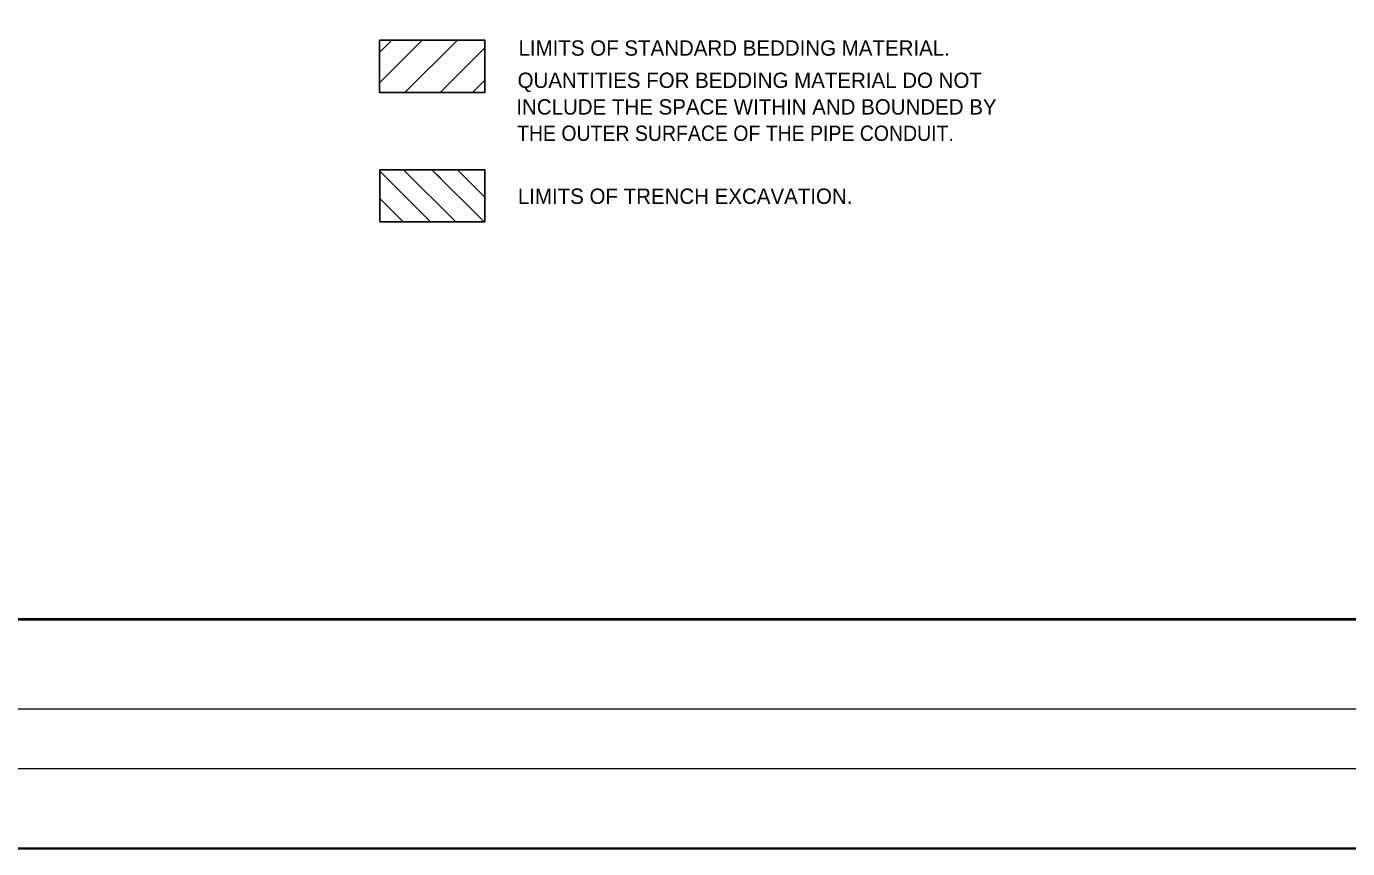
# Model space of a CAD drawing. Extents: x 701 to 1070, y -298 to -22.
# Drawn here: x 851 to 961.6, y -298.2 to -229.3 of the extents above; entities that cross this region are included whole.
import ezdxf

# ---------------------------------------------------------------- set-up
doc = ezdxf.new("R2010")
doc.units = 0
doc.header["$LTSCALE"] = 0.62
doc.layers.add('1', color=7, linetype='Continuous', lineweight=13)

msp = doc.modelspace()

# ---------------------------------------------------------------- linework, layer by layer
at = {"layer": '1', "lineweight": 25}
for p, q in [((880.526, -230.4007), (880.526, -234.8007)), ((880.5547, -241.266), (880.5547, -245.644)), ((884.9327, -241.266), (885.6793, -242.0127)), ((880.5547, -245.644), (889.3547, -245.644))]:
    msp.add_line(p, q, dxfattribs=at)
at = {"layer": '1'}
for p, q in [((880.526, -231.436), (881.5613, -230.4007)), ((880.537, -233.9757), (884.101, -230.4117)), ((882.631, -234.8337), (887.031, -230.4337)), ((885.6162, -234.8007), (889.348, -231.0447)), ((888.3167, -234.8007), (889.348, -233.7693)), ((880.5547, -241.398), (884.8007, -245.644)), ((882.5567, -241.266), (886.9347, -245.644)), ((882.5567, -241.266), (882.6188, -241.3282)), ((884.9327, -241.266), (889.3105, -245.644)), ((887.0667, -241.266), (888.7607, -242.96)), ((887.0667, -241.266), (889.3547, -243.554)), ((880.5547, -243.664), (882.5446, -245.654)), ((880.6867, -243.796), (882.3807, -245.49)), ((884.7628, -245.6062), (884.8249, -245.6683)), ((886.8968, -245.6062), (886.9589, -245.6683)), ((721.0024, -286.4291), (1066.0163, -286.4291)), ((706.0017, -291.4296), (1066.0163, -291.4296))]:
    msp.add_line(p, q, dxfattribs=at)
at = {"layer": '1', "lineweight": 40}
msp.add_line((736.0029, -278.9288), (1061.0158, -278.9288), dxfattribs=at)
at = {"layer": '1', "lineweight": 35}
msp.add_lwpolyline([(700.9305, -298.1538), (1070.3169, -298.1538), (1070.3169, -22.0387), (700.9305, -22.0387)], close=True, dxfattribs=at)
at = {"layer": '1', "lineweight": 25}
for points in [[(880.526, -234.8007), (889.348, -234.8007), (889.348, -230.4007), (880.548, -230.4007)], [(889.3547, -245.644), (889.3547, -241.266), (880.5547, -241.266)]]:
    msp.add_lwpolyline(points, dxfattribs=at)

# ---------------------------------------------------------------- texts
at = {"layer": '1'}
for s, p in [('LIMITS OF STANDARD BEDDING MATERIAL.', (892.1836, -231.708)), ('QUANTITIES FOR BEDDING MATERIAL DO NOT', (892.1055, -234.4111)), ('INCLUDE THE SPACE WITHIN AND BOUNDED BY', (891.9991, -236.6412)), ('LIMITS OF TRENCH EXCAVATION.', (892.1247, -244.126))]:
    msp.add_text(s, height=1.283, dxfattribs=at).set_placement(p)
at = {"layer": '1', "width": 0.95}
msp.add_text('THE OUTER SURFACE OF THE PIPE CONDUIT.', height=1.283, dxfattribs=at).set_placement((892.0626, -238.85))

doc.saveas('drawing.dxf')
